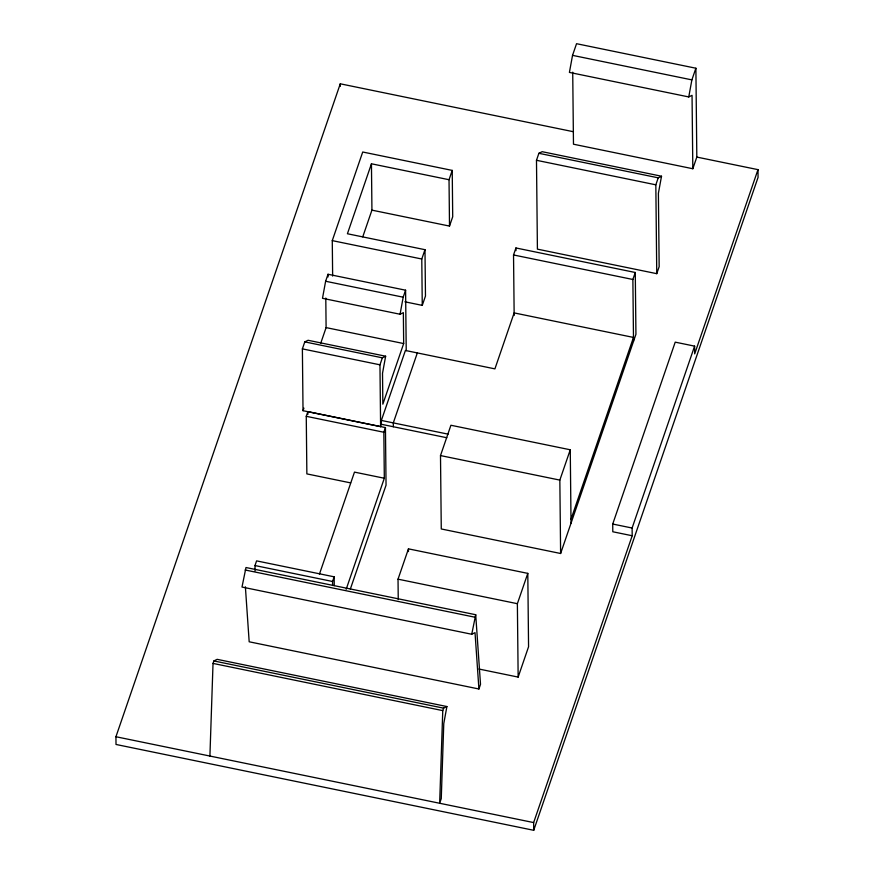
<?xml version="1.0" encoding="UTF-8"?>
<svg xmlns="http://www.w3.org/2000/svg" width="874" height="874" viewBox="0 0 874 874"><rect width="100%" height="100%" fill="white"/><g stroke="black" fill="none" stroke-linecap="round" stroke-linejoin="round"><path stroke-width="1.31" d="M209.913 756.054L213.027 663.41L213.879 660.941L217.156 659.335L446.898 706.542L443.774 723.596L441.261 798.596L439.655 803.261L442.768 710.617L443.61 708.148L446.898 706.542M478.919 688.996L480.514 684.331L475.707 614.728L245.976 567.521L242 587.044L471.742 634.251L475.019 632.656L478.919 688.996L249.177 641.789L245.375 586.782M406.224 350.671L405.591 290.201L328.023 274.261L325.62 281.253L322.495 298.307L400.063 314.247L403.351 312.652L403.679 343.558L382.845 404.181L382.517 373.274L385.642 356.221L308.074 340.281L304.786 341.887L302.382 348.879L303.027 410.693L380.605 426.632L381.359 420.438L405.405 350.474L494.913 368.872L514.141 312.903L633.486 337.43L570.984 519.32M400.063 314.247L403.187 297.193L405.591 290.201M692.82 168.737L696.818 157.08L695.89 68.227L576.545 43.7L572.536 55.357L569.411 72.411L688.756 96.938L692.044 95.332L692.82 168.737L573.475 144.21L572.721 72.171M471.742 634.251L475.707 614.728M661.52 176.22L658.395 193.274L659.16 266.668L656.756 273.671L537.412 249.145L536.483 160.292L538.887 153.3L542.175 151.694L661.52 176.22L658.231 177.826L538.887 153.3M688.756 96.938L691.88 79.884L695.89 68.227M696.818 157.08L757.987 169.643L758.064 177.367L533.719 830.3L116.013 744.462L115.936 736.738L340.281 83.806L573.475 131.734M332.644 276.075L332.273 240.623L362.721 152.01L452.229 170.408L452.71 216.763L449.509 226.082L371.931 210.142L371.45 163.788L449.028 179.727L449.509 226.082M371.45 163.788L347.415 233.751L424.983 249.691L425.474 296.046L422.262 305.376L404.902 301.803M320.78 343.089L326.1 327.608L325.794 298.056M303.027 410.693L303.912 408.114M362.754 236.854L371.931 210.142M255.044 570.897L254.99 565.544L256.585 560.879L334.163 576.818L334.25 585.624M350.627 482.885L306.861 473.894L306.261 416.308L307.867 411.643L385.445 427.583L386.046 485.168L350.343 589.054M380.605 426.632L379.961 364.819L382.364 357.827L385.642 356.221M422.262 305.376L421.781 259.01L424.983 249.691M449.028 179.727L452.229 170.408M319.447 574.087L354.483 472.113L384.32 478.242L346.18 589.262M332.601 585.504L332.557 581.483L334.163 576.818M384.32 478.242L383.839 432.248L385.445 427.583M417.335 352.932L393.3 422.885L393.344 426.752M398.249 599.553L398.031 579.167L408.453 548.85L527.798 573.377L528.562 646.771L518.151 677.088L478.963 669.036M514.163 315.481L513.53 254.957L515.933 247.965L635.278 272.491L635.933 334.294L560.616 553.493L441.272 528.967L440.496 455.572L450.918 425.256L570.263 449.782L571.028 523.187M656.756 273.671L655.828 184.818L658.231 177.826M518.151 677.088L517.375 603.694L527.798 573.377M560.616 553.493L559.841 480.099L570.263 449.782M633.519 341.297L632.874 279.483L635.278 272.491M533.719 830.3L533.643 822.576L632.197 535.751L612.794 531.763L612.718 524.039L675.22 342.149L694.611 346.137L694.688 353.861L757.987 169.643M632.197 535.751L632.11 528.027L694.611 346.137M572.536 55.357L691.88 79.884M536.483 160.292L655.828 184.818M513.53 254.957L632.874 279.483M332.273 240.623L421.781 259.01M325.62 281.253L403.187 297.193M326.1 327.608L403.679 343.558M304.786 341.887L382.364 357.827M302.382 348.879L379.961 364.819M381.359 420.438L448.133 434.159M381.403 424.294L446.833 437.743M306.261 416.308L383.839 432.248M440.496 455.572L559.841 480.099M612.718 524.039L632.11 528.027M398.031 579.167L517.375 603.694M254.99 565.544L332.557 581.483M245.124 569.99L474.866 617.197M213.879 660.941L443.61 708.148M213.027 663.41L442.768 710.617M115.936 736.738L533.643 822.576M515.933 247.965L515.966 250.652M408.453 548.85L408.475 551.57M340.281 83.806L340.303 86.384M328.023 274.261L328.045 276.949M307.867 411.643L307.899 414.32"/></g></svg>
